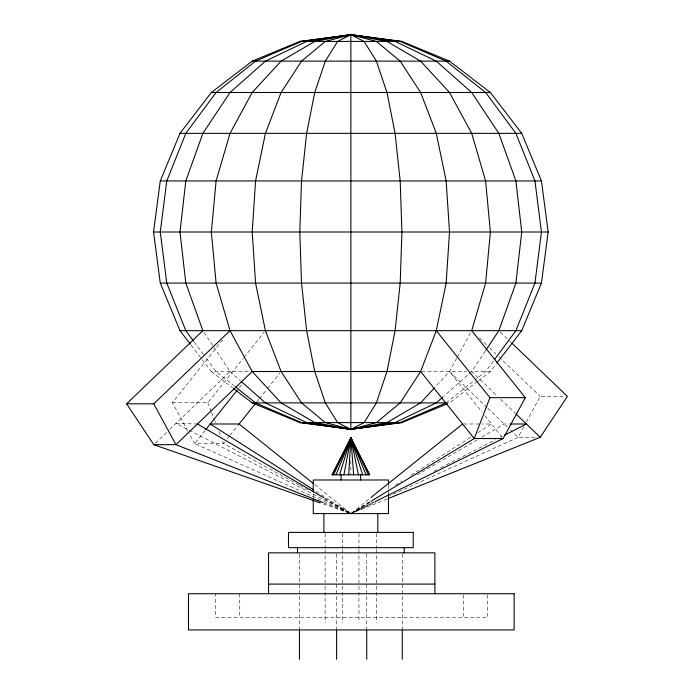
<?xml version="1.0" encoding="UTF-8"?>
<svg xmlns="http://www.w3.org/2000/svg" width="694" height="694" viewBox="0 0 694 694"><rect width="100%" height="100%" fill="white"/><g stroke="black" fill="none" stroke-linecap="round" stroke-linejoin="round"><path stroke-width="0.52" stroke-dasharray="3.47 2.6" d="M456.73 358.225L449.512 371.524L435.069 387.209M457.251 357.271L470.653 332.565M523.736 426.81L518.071 437.263L390.202 495.629M526.321 422.065L540.236 396.404L564.265 396.404M485.262 351.095L471.686 371.524L443.535 396.465M493.356 361.097L485.626 371.524L475.546 379.531M478.461 380.676L490.38 371.524L496.253 363.864M187.9 431.148L172.433 402.641L223.338 339.036M172.433 402.641L207.827 402.641L243.316 358.286M243.993 357.445L264.084 332.339M205.008 430.506L194.606 443.509L348.882 512.701M239.335 387.608L242.041 384.224M224.804 441.878L223.503 443.509L194.606 443.509L188.421 432.102M227.406 438.634L229.35 436.196M230 435.381L239.109 423.999M256.719 402L258.749 399.458M259.426 398.608L266.878 389.299M267.554 388.458L279.743 373.216M155.291 443.197L169.05 430.002M169.813 429.265L230.035 371.524L214.09 347.538M323.716 502.898L350.86 513.595L370.18 498.101M446.147 402.884L474.705 380.199M477.602 381.327L449.512 402.884L446.988 402.884M324.445 499.055L350.86 513.595L370.041 501.372M395.606 485.089L402 481.011M411.134 475.199L471.408 436.804M477.802 432.726L491.508 423.999L481.87 423.999M370.197 501.831L352.699 512.476L370.501 502.118M417.259 474.809L420.998 472.623M421.935 472.076L477.116 439.849M481.792 437.116L504.234 423.999L509.517 423.999M386.931 499.055L350.86 513.595L374.005 501.779M433.811 471.261L436.708 469.786M440.56 467.817L445.383 465.353M446.346 464.859L495.542 439.753M500.365 437.289L502.291 436.309M350.86 513.595L374.135 502.118M352.83 512.692L375.445 502.369M202.197 359.605L211.34 371.524L252.2 371.524M421.683 371.524L466.403 371.524M490.38 371.524L471.686 371.524L497.485 396.265M463.679 423.999L480.803 423.999M534.961 437.263L518.071 437.263L510.385 429.898M197.478 423.999L175.929 423.401L348.935 512.597M323.283 503.948L347.798 512.519M298.975 485.037L223.503 443.509L222.358 440.517M299.912 485.557L307.459 489.712M324.671 498.301L348.987 512.502M316.152 491.482L349.03 512.432M211.34 371.524L232.62 387.859M234.572 386.202L216.094 371.524L205.138 356.742M314.729 484.629L350.019 512.918M230.035 371.524L240.488 380.789M500.4 332.157L508.971 340.372M509.743 341.118L511.305 342.619M479.476 338.134L488.819 347.095M489.6 347.841L495.837 353.819M498.951 356.811L540.236 396.404M500.608 399.267L515.46 413.511M487.041 407.508L449.512 371.524L482.018 412.149M487.821 408.263L507.314 426.949M484.733 415.541L501.849 436.934M191.093 345.135L201.538 358.755M194.181 341.969L204.496 355.875M204.053 332.443L213.5 346.653M207.827 402.641L211.262 411.611M211.644 412.609L214.325 419.584M214.706 420.581L215.47 422.577M218.914 431.547L220.822 436.526M487.709 594.81L487.709 617.469L215.73 617.469L215.73 593.734M463.687 594.81L463.687 617.469M402.268 553.916L402.268 629.189M388.458 485.41L388.458 489.738M388.458 490.823L388.458 494.076M376.59 533.469L376.59 548.546M376.59 549.631L376.59 622.874M366.753 553.916L366.753 629.189M358.963 533.469L358.963 548.546M358.963 549.631L358.963 622.874M350.86 460.738L350.86 473.733M342.749 533.469L342.749 548.546M342.749 549.631L342.749 622.874M336.616 553.916L336.616 629.189M325.122 533.469L325.122 548.546M325.122 549.631L325.122 622.874M313.263 494.076L313.263 497.329M299.444 553.916L299.444 629.189M239.751 593.734L239.751 617.469"/><path stroke-width="1.04" d="M348.726 474.817L350.86 437.992L369.659 474.817L332.062 474.817L350.86 437.992L369.564 474.817M350.696 440.091L350.86 437.992L368.462 474.817M190.434 344.285L179.98 330.665L160.271 283.074L153.548 232.004L160.271 180.943L179.98 133.352L211.34 92.493L252.2 61.133L299.791 41.423L350.86 34.7L401.921 41.423L449.512 61.133L490.38 92.493L521.732 133.352L541.441 180.943L548.165 232.004L541.441 283.074L521.732 330.665L496.913 363.014M343.938 474.817L350.86 437.992L358.165 453.494M350.427 440.091L350.86 437.992L366.076 474.817M233.47 388.51L252.2 402.884L299.791 422.594L350.86 429.317L376.391 422.594L400.186 402.884L420.616 371.524L436.292 330.665L446.147 283.074L449.512 232.004L446.147 180.943L436.292 133.352L420.616 92.493L400.186 61.133L376.391 41.423L350.86 34.7L301.534 41.423L255.566 61.133L216.094 92.493L185.81 133.352L166.768 180.943L160.271 232.004L166.768 283.074L185.81 330.665L193.539 341.092M339.618 474.817L350.86 437.992L353.255 443.96M349.88 441.063L350.86 437.992L362.641 474.817M436.292 330.665L489.921 397.679L474.245 438.547L371.117 501.268M336.061 474.817L350.86 437.992L351.797 441.063M348.388 443.96L350.86 437.992L358.408 474.817M333.51 474.817L350.86 437.992L351.251 440.091M343.443 453.494L350.86 437.992L353.662 474.817M332.148 474.817L350.86 437.992L350.982 440.091M375.107 501.641L503.141 438.547L525.315 397.679L471.686 330.665L485.626 283.074L490.38 232.004L485.626 180.943L471.686 133.352L449.512 92.493L420.616 61.133L386.966 41.423L350.86 34.7L306.635 41.423L265.42 61.133L230.035 92.493L202.874 133.352L185.81 180.943L179.98 232.004L185.81 283.074L202.874 330.665L126.603 403.804L153.764 444.663L320.22 502.881M485.852 350.21L498.839 330.665L515.911 283.074L521.732 232.004L515.911 180.943L498.839 133.352L471.686 92.493L436.292 61.133L395.086 41.423L350.86 34.7L314.746 41.423L281.096 61.133L252.2 92.493L230.035 133.352L216.094 180.943L211.34 232.004L216.094 283.074L230.035 330.665L252.2 371.524L281.096 402.884L314.746 422.594L350.86 429.317L401.921 422.594L447.526 403.7M387.929 498.648L540.236 437.263L567.397 396.404L512.085 343.365M494.64 359.353L515.911 330.665L534.953 283.074L541.441 232.004L534.953 180.943L515.911 133.352L485.626 92.493L446.147 61.133L400.186 41.423L350.86 34.7L325.321 41.423L301.534 61.133L281.096 92.493L265.42 133.352L255.566 180.943L252.2 232.004L255.566 283.074L265.42 330.665L281.096 371.524L301.534 402.884L325.321 422.594L350.86 429.317L400.186 422.594L446.147 402.884L252.2 402.884M205.658 429.69L237.305 390.149M313.41 489.738L210.213 423.999L239.109 423.999L255.366 403.691M434.34 387.989L420.616 402.884L386.966 422.594L350.86 429.317L301.534 422.594L255.566 402.884L235.413 386.87M126.603 403.804L153.764 403.804L230.035 330.665M442.729 397.185L436.292 402.884L395.086 422.594L350.86 429.317L306.635 422.594L265.42 402.884L241.295 381.5M371.021 497.425L462.612 423.999M504.226 435.329L526.408 423.999L510.576 423.999M350.86 34.7L337.64 41.423L325.321 61.133L314.746 92.493L306.635 133.352L301.534 180.943L299.791 232.004L301.534 283.074L306.635 330.665L314.746 371.524L325.321 402.884L337.64 422.594L350.86 429.317L364.072 422.594L376.391 402.884L386.966 371.524L395.086 330.665L400.186 283.074L401.921 232.004L400.186 180.943L395.086 133.352L386.966 92.493L376.391 61.133L364.072 41.423L350.86 34.7L350.86 429.317M299.791 41.423L401.921 41.423M252.2 61.133L449.512 61.133M211.34 92.493L490.38 92.493M179.98 133.352L521.732 133.352M160.271 180.943L541.441 180.943M153.548 232.004L548.165 232.004M160.271 283.074L541.441 283.074M179.98 330.665L521.732 330.665M489.921 397.679L525.315 397.679M299.791 422.594L401.921 422.594M503.141 438.547L474.245 438.547L420.616 371.524L252.2 371.524L175.929 444.663L153.764 444.663M268.552 584.096L434.886 584.096M322.71 502.499L175.929 444.663L153.764 403.804M197.478 423.999L323.734 497.754M239.109 423.999L313.046 483.284M516.249 414.257L540.236 437.263M434.886 593.734L434.886 552.84L268.552 552.84L268.552 593.734M404.203 547.67L404.203 552.84M402.268 630.265L402.268 659.3M388.458 484.325L388.458 479.988L313.263 479.988L313.263 491.907M388.458 494.076L388.458 513.595L313.263 513.595L313.263 499.498M377.814 513.595L377.814 532.393M366.753 630.265L366.753 659.3M360.663 474.817L360.663 479.988M350.86 437.992L350.86 440.161M341.049 474.817L341.049 479.988M336.616 630.265L336.616 659.3M323.898 513.595L323.898 532.393M299.444 630.265L299.444 659.3M297.509 547.67L297.509 552.84M413.242 532.393L288.478 532.393L288.478 547.67L413.242 547.67L413.242 532.393M514.141 593.734L188.482 593.734L188.482 629.926L514.141 629.926L514.141 593.734"/></g></svg>
